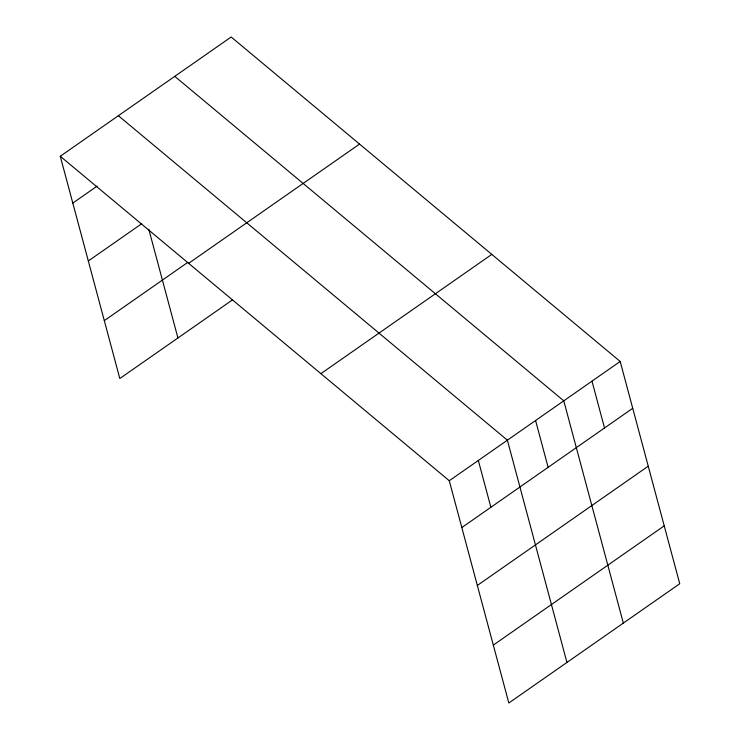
<?xml version="1.0" encoding="UTF-8"?>
<svg xmlns="http://www.w3.org/2000/svg" width="740" height="740" viewBox="0 0 740 740"><rect width="100%" height="100%" fill="white"/><g stroke="black" fill="none" stroke-linecap="round" stroke-linejoin="round"><path stroke-width="1.11" d="M60.264 156.26L231.167 37L620.185 361.471L679.736 583.74L508.833 703L449.273 480.732L60.264 156.26L119.815 378.529L232.443 299.931M72.807 203.084L97.181 186.082M88.319 260.979L141.747 223.702M104.303 320.633L187.794 262.376M188.635 263.338L359.548 144.078M320.901 373.654L491.804 254.393M449.273 480.732L620.185 361.471M461.825 527.555L632.728 408.295M477.337 585.451L648.24 466.191M493.321 645.104L664.224 525.844M174.769 76.359L563.778 400.83L623.339 623.099M118.372 115.708L507.381 440.18L566.942 662.448M591.982 381.146L604.524 427.979M535.584 420.505L548.127 467.329M478.327 460.456L490.879 507.279M148.796 229.271L177.924 337.976"/></g></svg>
